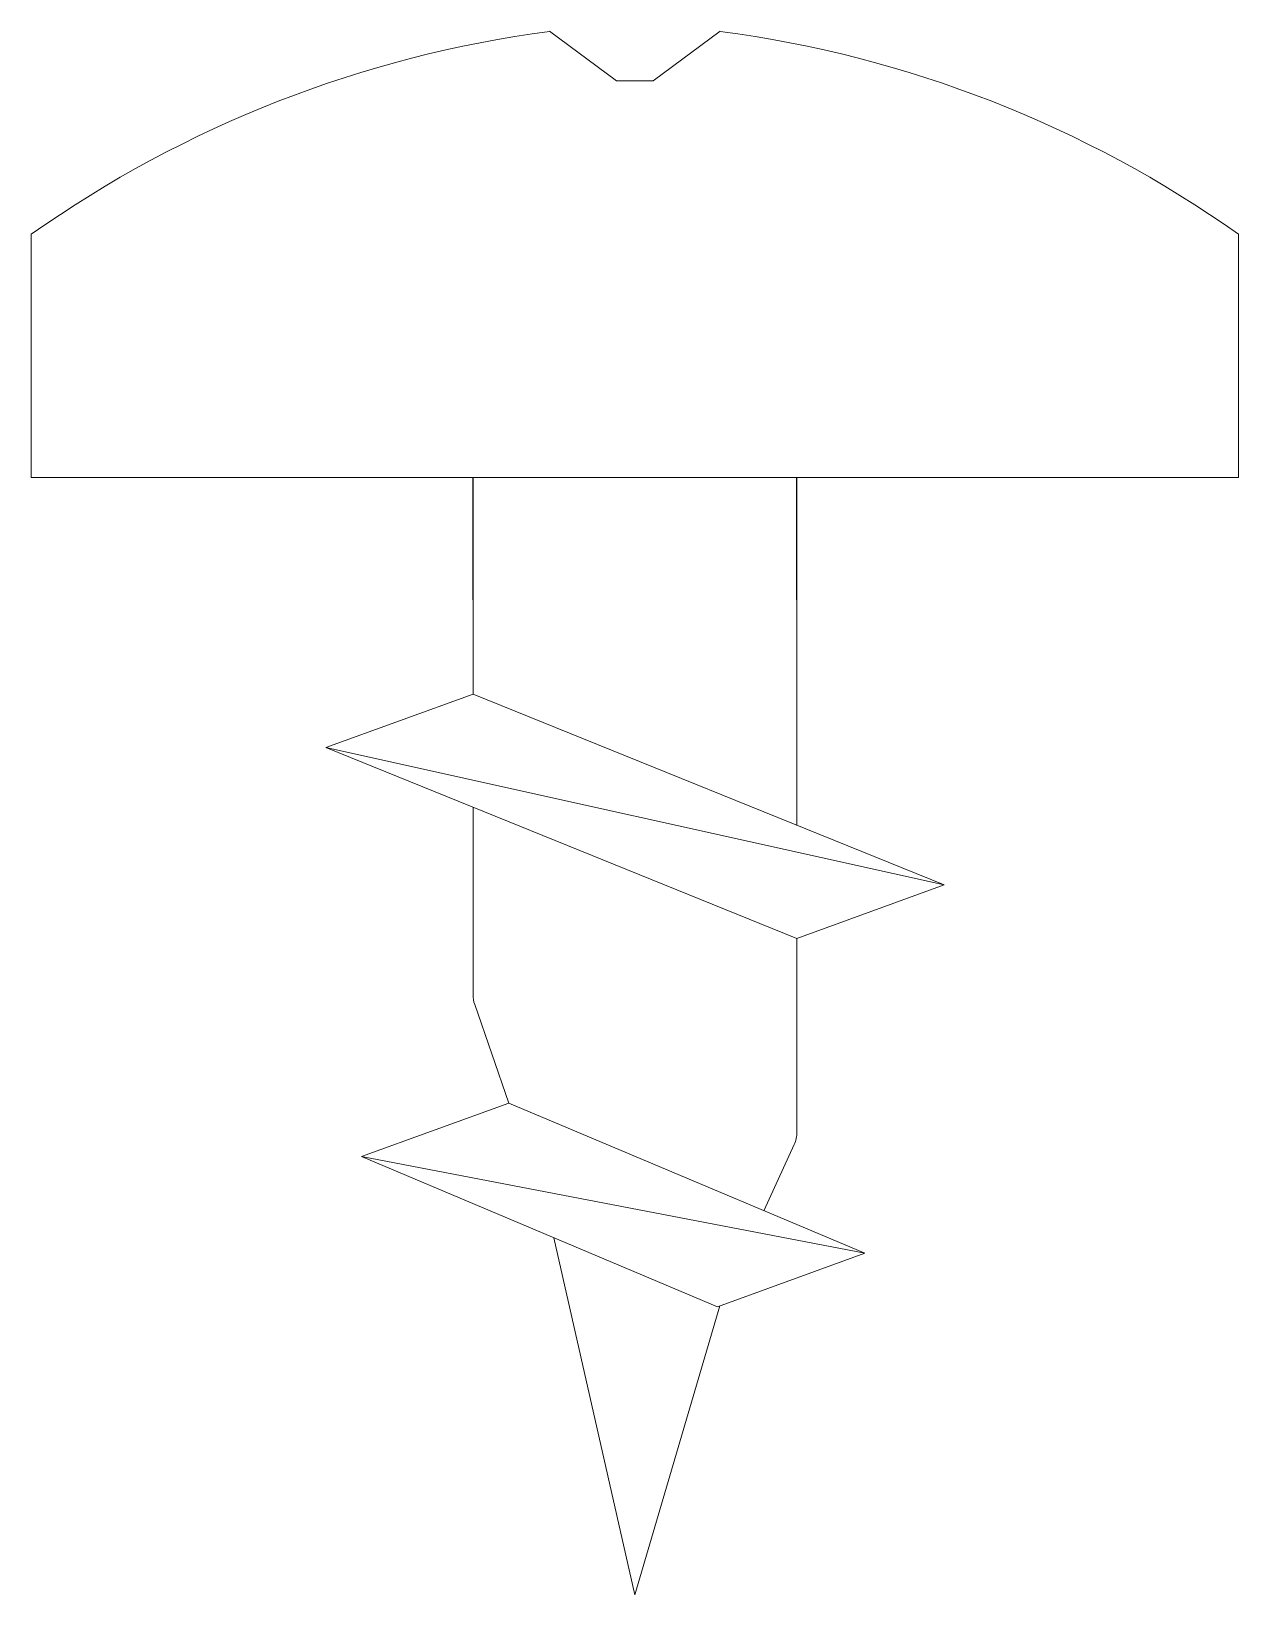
# Model space of a CAD drawing. Header units: millimetres. Extents: x -73550 to -72437, y 41766 to 43371.
# Drawn here: x -73279.94 to -73271.74, y 43342.93 to 43353.55 of the extents above; entities that cross this region are included whole.
import ezdxf

# ---------------------------------------------------------------- set-up
doc = ezdxf.new("R2010")
doc.units = ezdxf.units.MM
doc.layers.add('ART_VIDA', color=65, linetype='Continuous')

# ---------------------------------------------------------------- blocks, each defined once
blk = doc.blocks.new('*U23')
at = {"layer": 'ART_VIDA', "lineweight": 5, "ltscale": 0.5}
for p, q in [((92667.297, 4454.179), (92666.843, 4454.515)), ((92668.002, 4454.515), (92667.547, 4454.179)), ((92667.547, 4454.179), (92667.297, 4454.179)), ((92663.322, 4453.137), (92663.322, 4451.485)), ((92671.522, 4453.137), (92671.522, 4451.485)), ((92663.322, 4451.485), (92671.522, 4451.485)), ((92666.323, 4450.653), (92666.323, 4450.014)), ((92668.522, 4450.653), (92668.522, 4449.122)), ((92665.323, 4449.65), (92666.323, 4450.014)), ((92666.323, 4450.014), (92669.522, 4448.717)), ((92668.522, 4448.353), (92665.323, 4449.65)), ((92665.323, 4449.65), (92669.522, 4448.717)), ((92666.323, 4449.244), (92666.323, 4448.353)), ((92669.522, 4448.717), (92668.522, 4448.353)), ((92666.323, 4448.353), (92666.323, 4447.971)), ((92668.522, 4448.353), (92668.522, 4447.038)), ((92666.566, 4447.236), (92666.334, 4447.905)), ((92665.566, 4446.872), (92666.566, 4447.236)), ((92666.566, 4447.236), (92668.983, 4446.216)), ((92668.298, 4446.505), (92668.504, 4446.955)), ((92665.566, 4446.872), (92668.983, 4446.216)), ((92667.983, 4445.852), (92665.566, 4446.872)), ((92667.422, 4443.897), (92666.872, 4446.321)), ((92668.983, 4446.216), (92667.983, 4445.852)), ((92667.422, 4443.897), (92668, 4445.859))]:
    blk.add_line(p, q, dxfattribs=at)
at = {"layer": 'ART_VIDA'}
for p, q in [((92666.323, 4450.653), (92666.323, 4451.485)), ((92668.522, 4450.653), (92668.522, 4451.485))]:
    blk.add_line(p, q, dxfattribs=at)
at = {"layer": 'ART_VIDA', "lineweight": 5, "ltscale": 0.5}
for centre, radius, start, end in [((92667.874, 4446.695), 7.887, 97.5095, 125.2427), ((92666.971, 4446.695), 7.887, 54.7573, 82.4905), ((92666.523, 4447.971), 0.2, 180, 199.1116), ((92668.322, 4447.038), 0.2, 335.3251, 0)]:
    blk.add_arc(centre, radius, start, end, dxfattribs=at)

msp = doc.modelspace()

# ---------------------------------------------------------------- block references
msp.add_blockref('*U23', (-165943.261, 38899.033))

doc.saveas('drawing.dxf')
